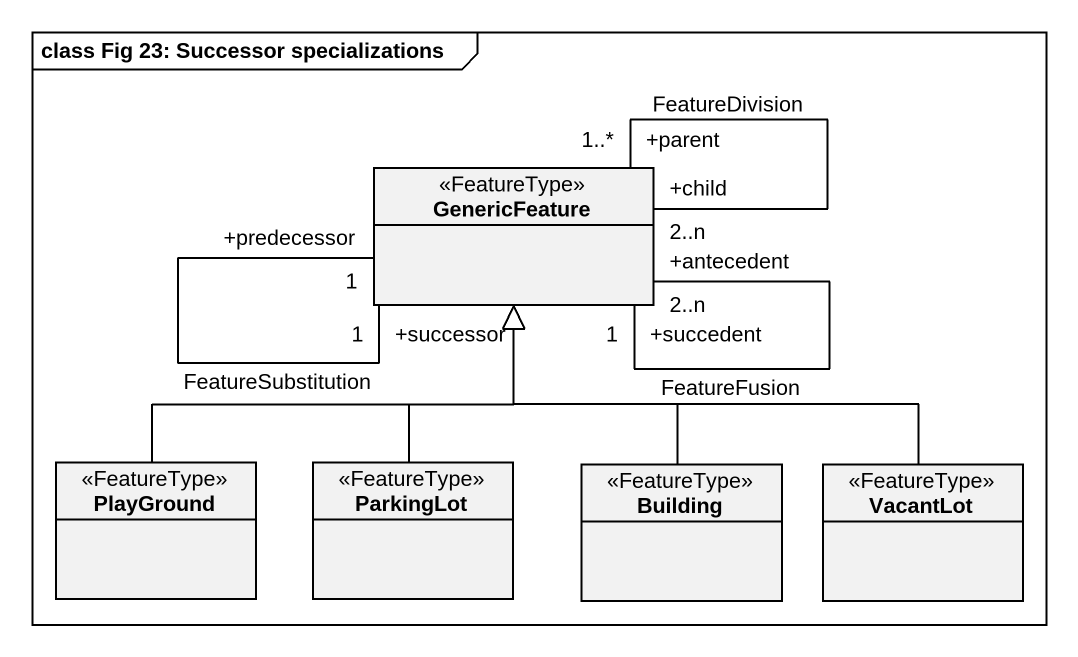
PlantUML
@startuml
mainframe class Fig 23: Successor specializations
hide circle
hide empty members
class GenericFeature <<FeatureType>>
class PlayGround <<FeatureType>>
class ParkingLot <<FeatureType>>
class Building <<FeatureType>>
class VacantLot <<FeatureType>>
GenericFeature "+succedent\n1" -- "+antecedent\n2..n" GenericFeature : FeatureFusion
GenericFeature "+predecessor\n1" -- "+successor\n1" GenericFeature : FeatureSubstitution
GenericFeature "+child\n2..n" -- "+parent\n1..*" GenericFeature : FeatureDivision
PlayGround -up-|> GenericFeature
ParkingLot -up-|> GenericFeature
Building -up-|> GenericFeature
VacantLot -up-|> GenericFeature
@enduml
